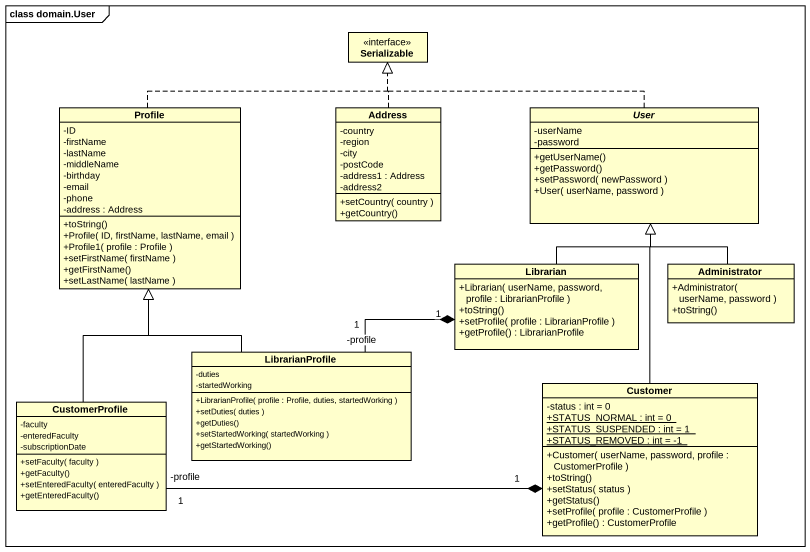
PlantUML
@startuml
mainframe class domain.User
hide circle
hide empty members
skinparam classAttributeIconSize 0
interface Serializable
class Profile {
  -ID
  -firstName
  -lastName
  -middleName
  -birthday
  -email
  -phone
  -address : Address
  +toString()
  +Profile( ID, firstName, lastName, email )
  +Profile1( profile : Profile )
  +setFirstName( firstName )
  +getFirstName()
  +setLastName( lastName )
}
class Address {
  -country
  -region
  -city
  -postCode
  -address1 : Address
  -address2
  +setCountry( country )
  +getCountry()
}
abstract class User {
  -userName
  -password
  +getUserName()
  +getPassword()
  +setPassword( newPassword )
  +User( userName, password )
}
class Librarian {
  +Librarian( userName, password, profile : LibrarianProfile )
  +toString()
  +setProfile( profile : LibrarianProfile )
  +getProfile() : LibrarianProfile
}
class Administrator {
  +Administrator( userName, password )
  +toString()
}
class LibrarianProfile {
  -duties
  -startedWorking
  +LibrarianProfile( profile : Profile, duties, startedWorking )
  +setDuties( duties )
  +getDuties()
  +setStartedWorking( startedWorking )
  +getStartedWorking()
}
class Customer {
  -status : int = 0
  {static} +STATUS_NORMAL : int = 0
  {static} +STATUS_SUSPENDED : int = 1
  {static} +STATUS_REMOVED : int = -1
  +Customer( userName, password, profile : CustomerProfile )
  +toString()
  +setStatus( status )
  +getStatus()
  +setProfile( profile : CustomerProfile )
  +getProfile() : CustomerProfile
}
class CustomerProfile {
  -faculty
  -enteredFaculty
  -subscriptionDate
  +setFaculty( faculty )
  +getFaculty()
  +setEnteredFaculty( enteredFaculty )
  +getEnteredFaculty()
}
Profile .up.|> Serializable
Address .up.|> Serializable
User .left.|> Serializable
Librarian -up-|> User
Administrator -up-|> User
LibrarianProfile -up-|> Profile
LibrarianProfile "-profile\n1" -right-* "1" Librarian
Customer -up-|> User
CustomerProfile -up-|> Profile
CustomerProfile "-profile\n1" -right-* "1" Customer
@enduml
